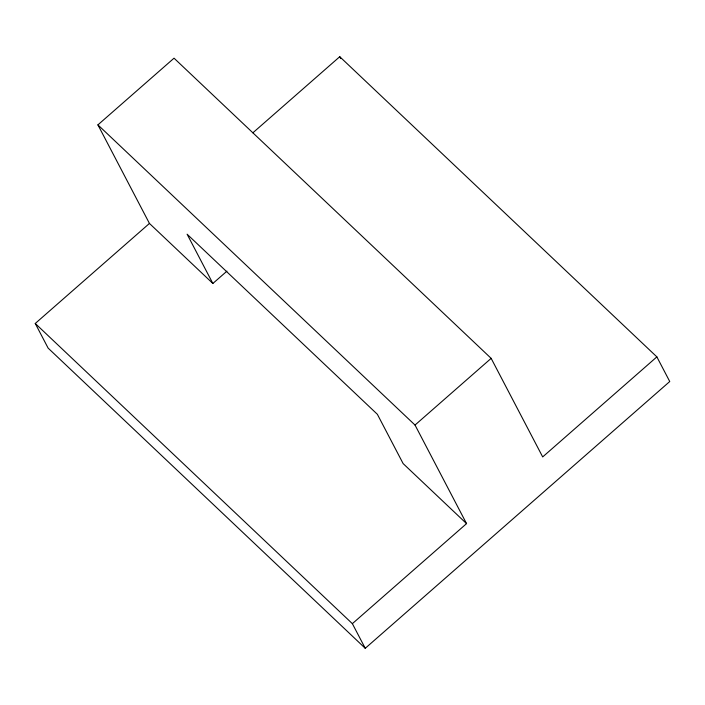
<?xml version="1.0" encoding="UTF-8"?>
<svg xmlns="http://www.w3.org/2000/svg" width="705" height="705" viewBox="0 0 705 705"><rect width="100%" height="100%" fill="white"/><g stroke="black" fill="none" stroke-linecap="round" stroke-linejoin="round"><path stroke-width="1.06" d="M226.931 271.152L212.866 283.472L149.442 223.441L97.916 124.873L174.038 58.18L491.156 358.36L542.683 456.919L656.866 356.88L339.757 56.7L252.875 132.813M656.866 356.88L669.75 381.52L365.243 648.3L48.134 348.12L35.25 323.48L149.442 223.441M365.243 648.3L352.368 623.661L466.551 523.621L415.025 425.053L491.156 358.36M97.916 124.873L415.025 425.053M466.551 523.621L403.128 463.582L377.369 414.302L187.098 234.192L212.866 283.472M35.25 323.48L352.368 623.661M339.757 56.7L340.744 58.594"/></g></svg>
